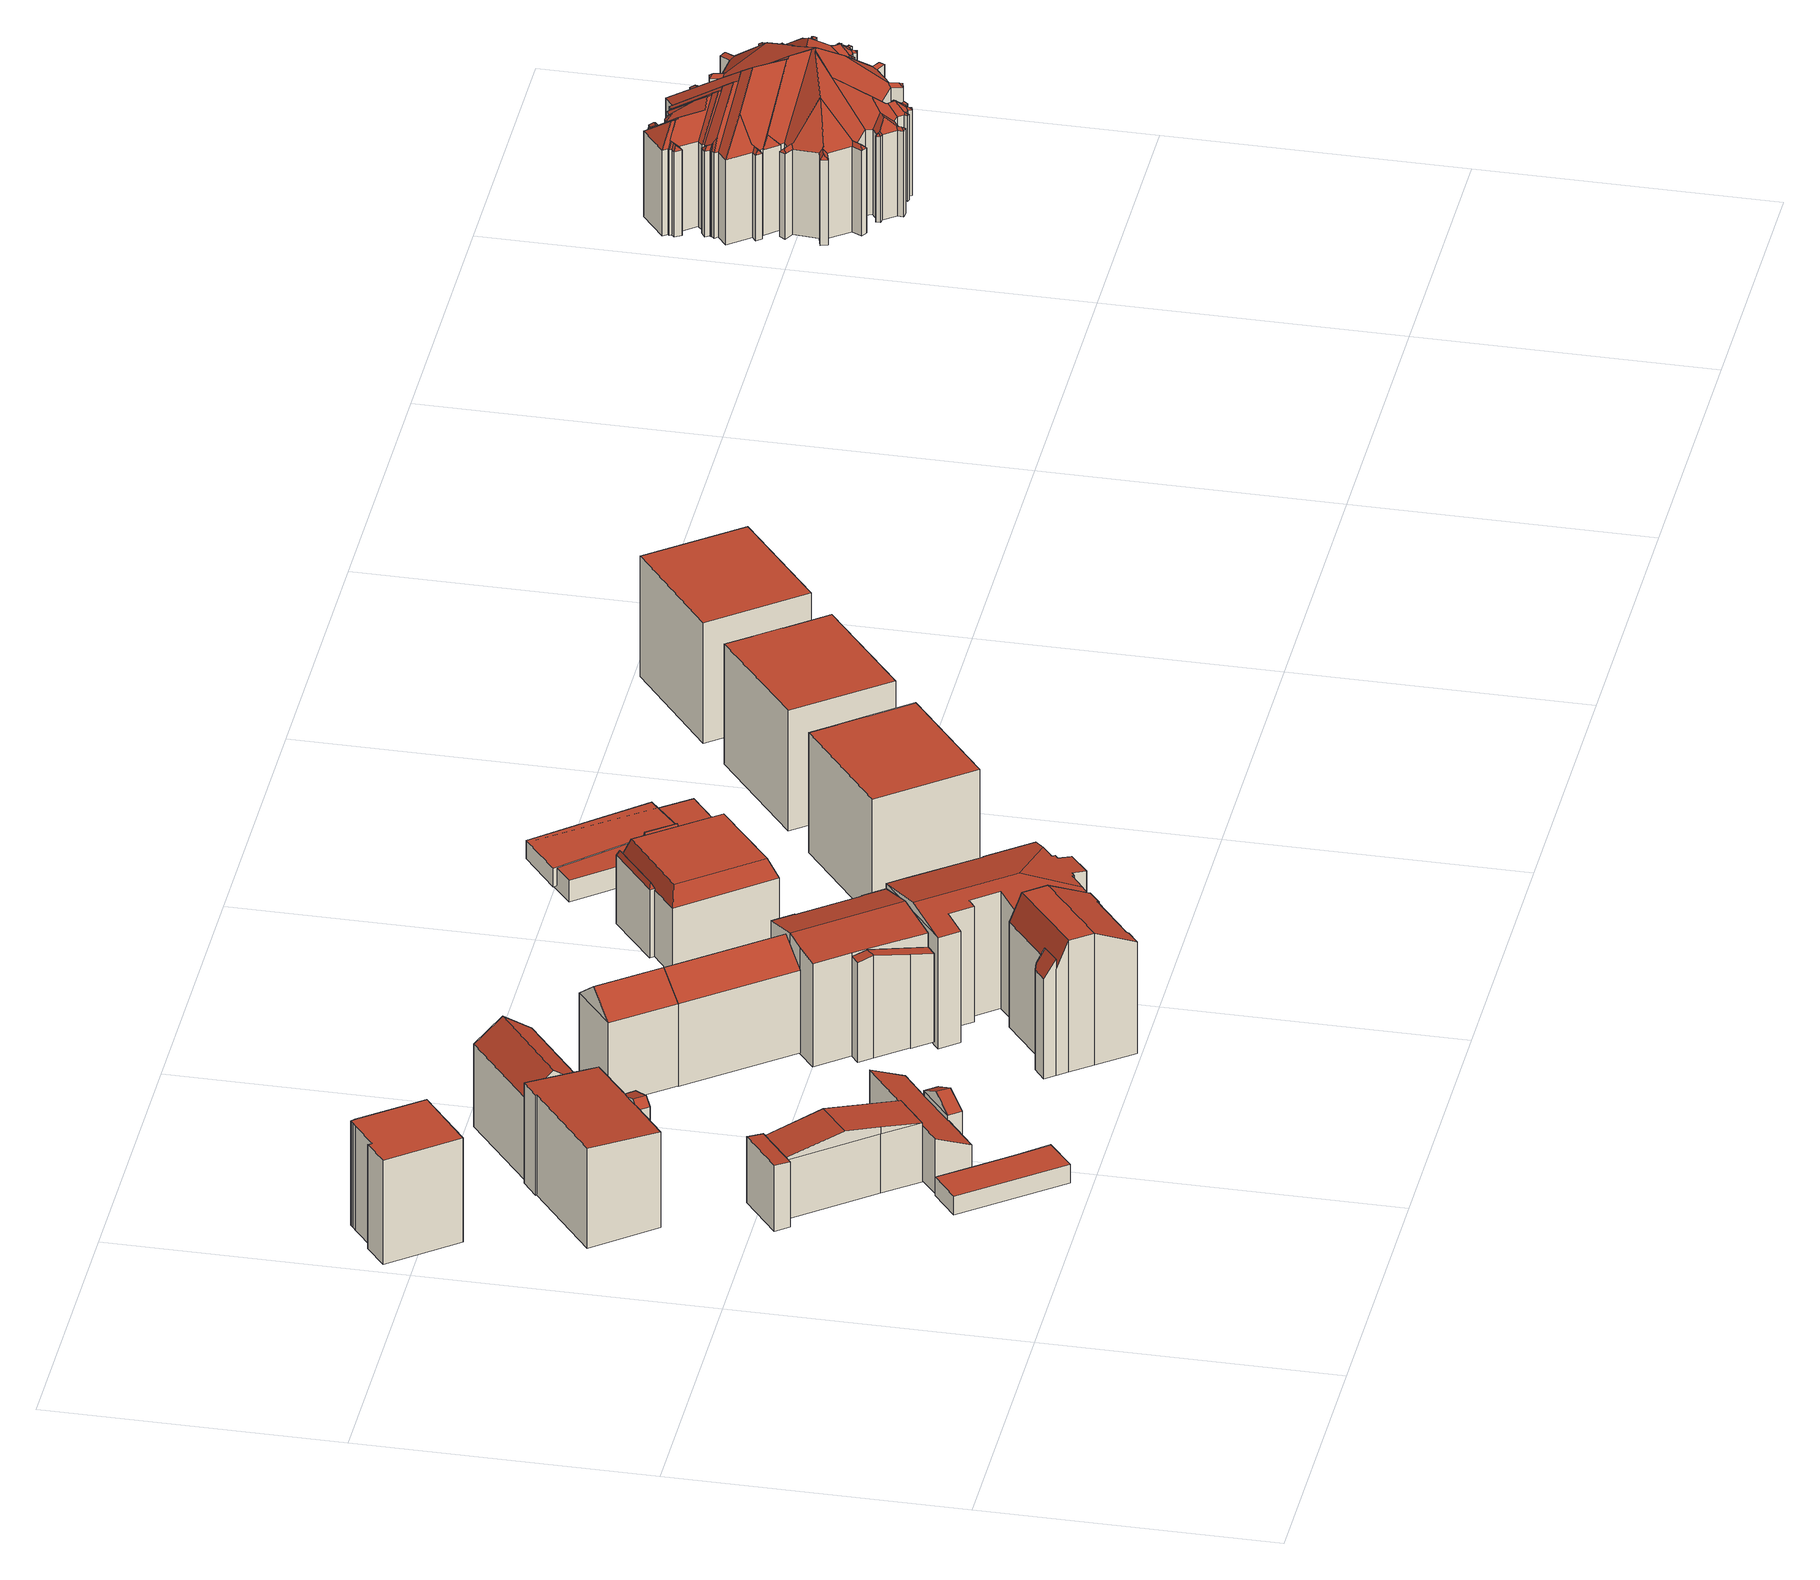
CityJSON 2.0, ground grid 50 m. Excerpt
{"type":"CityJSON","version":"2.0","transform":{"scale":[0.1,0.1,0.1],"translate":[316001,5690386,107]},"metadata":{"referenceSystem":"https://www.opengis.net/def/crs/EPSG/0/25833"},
"CityObjects":{
"building1":{"type":"Building","attributes":{"Dachtyp_tdc":"tdcPolyFlatRoof","Gemeindeschluessel":14713000,"Dachneigung":0,"QualitaetDacherkennung":49,"Geometrietyp2DReferenz":"3000","function":"31001_9998","roofType":"1000","measuredHeight":19.46},"geometry":[{"type":"MultiSurface","lod":"2","boundaries":[[[0,1,2,3]],[[1,4,5,2]],[[4,6,7,5]],[[6,8,9,7]],[[8,10,11,9]],[[10,12,13,11]],[[12,14,15,13]],[[14,16,17,15]],[[16,18,19,17]],[[18,0,3,19]],[[18,16,14,12,10,8,6,4,1,0]],[[3,2,5,7,9,11,13,15,17,19]]],"semantics":{"surfaces":[{"type":"WallSurface"},{"type":"RoofSurface"},{"type":"GroundSurface"}],"values":[0,0,0,0,0,0,0,0,0,0,1,2]}}]},
"building2":{"type":"Building","attributes":{"Dachtyp_tdc":"tdcPolyFlatRoof","Gemeindeschluessel":14713000,"Dachneigung":3.56,"QualitaetDacherkennung":40,"Geometrietyp2DReferenz":"3000","function":"31001_9998","roofType":"2100","measuredHeight":12.23},"geometry":[{"type":"MultiSurface","lod":"2","boundaries":[[[20,21,22,23]],[[21,24,25,22]],[[24,26,27,25]],[[26,28,29,27]],[[28,20,23,29]],[[28,26,24,21,20]],[[23,22,25,27,29]]],"semantics":{"surfaces":[{"type":"WallSurface"},{"type":"RoofSurface"},{"type":"GroundSurface"}],"values":[0,0,0,0,0,1,2]}}]},
"building3":{"type":"Building","attributes":{"Dachtyp_tdc":"tdcPolyFlatRoof","Gemeindeschluessel":14713000,"Dachneigung":0,"QualitaetDacherkennung":81,"Geometrietyp2DReferenz":"3000","function":"31001_9998","roofType":"1000","measuredHeight":3.5},"geometry":[{"type":"MultiSurface","lod":"2","boundaries":[[[30,31,32,33]],[[31,34,35,32]],[[34,36,37,35]],[[36,38,39,37]],[[38,40,41,39]],[[40,30,33,41]],[[40,38,36,34,31,30]],[[33,32,35,37,39,41]]],"semantics":{"surfaces":[{"type":"WallSurface"},{"type":"RoofSurface"},{"type":"GroundSurface"}],"values":[0,0,0,0,0,0,1,2]}}]},
"building4":{"type":"Building","attributes":{"Gemeindeschluessel":14713000,"Geometrietyp2DReferenz":"3000","function":"31001_9998","roofType":"9999"},"children":["building4-1","building4-2"]},
"building4-1":{"type":"BuildingPart","attributes":{"Dachtyp_tdc":"tdcGableRoof","Dachneigung":17.23,"QualitaetDacherkennung":32,"Geometrietyp2DReferenz":"3000","roofType":"3100","measuredHeight":18.51},"parents":["building4"],"geometry":[{"type":"MultiSurface","lod":"2","boundaries":[[[42,43,44,45]],[[43,46,47,44]],[[46,48,49,47]],[[46,43,50]],[[43,42,51,52,50]],[[48,46,50,52,53]],[[45,44,47,49]],[[45,49,48,42]],[[53,52,51]],[[48,53,51,42]]],"semantics":{"surfaces":[{"type":"WallSurface"},{"type":"RoofSurface"},{"type":"GroundSurface"},{"type":"ClosureSurface"}],"values":[0,0,0,0,1,1,2,3,0,3]}}]},
"building4-2":{"type":"BuildingPart","attributes":{"Dachtyp_tdc":"tdcPolyFlatRoof","Dachneigung":3.31,"QualitaetDacherkennung":68,"Geometrietyp2DReferenz":"3000","roofType":"2100","measuredHeight":18.61},"parents":["building4"],"geometry":[{"type":"MultiSurface","lod":"2","boundaries":[[[54,55,56,57]],[[55,58,59,56]],[[58,60,61,59]],[[60,62,45,61]],[[62,42,45]],[[63,49,48]],[[63,64,65,49]],[[64,66,67,65]],[[66,68,69,67]],[[68,70,71,69]],[[70,54,57,71]],[[70,68,66,64,63,53,51,62,60,58,55,54]],[[57,56,59,61,45,49,65,67,69,71]],[[48,53,63]],[[51,42,62]],[[48,49,45,42]],[[48,42,51,53]]],"semantics":{"surfaces":[{"type":"WallSurface"},{"type":"RoofSurface"},{"type":"GroundSurface"},{"type":"ClosureSurface"}],"values":[0,0,0,0,0,0,0,0,0,0,0,1,2,0,0,3,3]}}]},
"building5":{"type":"Building","attributes":{"Dachtyp_tdc":"tdcGableRoof","Gemeindeschluessel":14713000,"Dachneigung":10.09,"QualitaetDacherkennung":15,"Geometrietyp2DReferenz":"3000","function":"31001_9998","roofType":"3100","measuredHeight":13.46},"geometry":[{"type":"MultiSurface","lod":"2","boundaries":[[[72,73,74,75]],[[73,76,77,74]],[[76,78,79,77]],[[78,80,81,79]],[[80,72,75,81]],[[80,82,83,84,72]],[[85,83,82,86]],[[78,86,82,80]],[[76,85,86,78]],[[73,84,83,85,76]],[[72,84,73]],[[75,74,77,79,81]]],"semantics":{"surfaces":[{"type":"WallSurface"},{"type":"RoofSurface"},{"type":"GroundSurface"}],"values":[0,0,0,0,0,1,1,0,0,0,0,2]}}]},
"building6":{"type":"Building","attributes":{"Gemeindeschluessel":14713000,"Geometrietyp2DReferenz":"3000","function":"31001_9998","roofType":"9999"},"children":["building6-1","building6-2"]},
"building6-1":{"type":"BuildingPart","attributes":{"Dachtyp_tdc":"tdcPolyFlatRoof","Dachneigung":25.34,"QualitaetDacherkennung":58,"Geometrietyp2DReferenz":"3000","roofType":"2100","measuredHeight":10.26},"parents":["building6"],"geometry":[{"type":"MultiSurface","lod":"2","boundaries":[[[87,88,89,90]],[[88,91,92,89]],[[91,93,94,92]],[[93,95,96,94]],[[95,97,98,96]],[[97,99,100,98]],[[99,101,102,100]],[[101,103,104,102]],[[103,105,104]],[[105,103,101,99,97,95,93,91,88,87]],[[90,89,92,94,96,98,100,102,104]],[[87,90,104,105]]],"semantics":{"surfaces":[{"type":"WallSurface"},{"type":"RoofSurface"},{"type":"GroundSurface"},{"type":"ClosureSurface"}],"values":[0,0,0,0,0,0,0,0,0,1,2,3]}}]},
"building6-2":{"type":"BuildingPart","attributes":{"Dachtyp_tdc":"tdcGableRoof","Dachneigung":26.92,"QualitaetDacherkennung":72,"Geometrietyp2DReferenz":"3000","roofType":"3100","measuredHeight":10.31},"parents":["building6"],"geometry":[{"type":"MultiSurface","lod":"2","boundaries":[[[106,107,108,104,105]],[[107,109,110,108]],[[109,111,87,90,110]],[[109,107,112]],[[106,111,113]],[[107,106,113,112]],[[111,109,112,113]],[[104,108,110,90]],[[106,105,87,111]],[[105,104,90,87]]],"semantics":{"surfaces":[{"type":"WallSurface"},{"type":"RoofSurface"},{"type":"GroundSurface"},{"type":"ClosureSurface"}],"values":[0,0,0,0,0,1,1,2,0,3]}}]},
"building7":{"type":"Building","attributes":{"Dachtyp_tdc":"tdcGableRoof","Gemeindeschluessel":14713000,"Dachneigung":36.48,"QualitaetDacherkennung":68,"Geometrietyp2DReferenz":"3000","function":"31001_9998","roofType":"3100","measuredHeight":19.13},"geometry":[{"type":"MultiSurface","lod":"2","boundaries":[[[114,115,116,117]],[[115,118,119,116]],[[118,120,121,119]],[[120,114,117,121]],[[118,115,122]],[[114,120,123]],[[115,114,123,122]],[[120,118,122,123]],[[117,116,119,121]]],"semantics":{"surfaces":[{"type":"WallSurface"},{"type":"RoofSurface"},{"type":"GroundSurface"}],"values":[0,0,0,0,0,0,1,1,2]}}]},
"building8":{"type":"Building","attributes":{"Gemeindeschluessel":14713000,"Dachtyp_tdc":"tdcGableRoof","Dachneigung":38.7,"QualitaetDacherkennung":70,"Geometrietyp2DReferenz":"3000","function":"31001_9998","roofType":"3100","measuredHeight":19.34},"geometry":[{"type":"MultiSurface","lod":"2","boundaries":[[[124,125,126,127]],[[125,128,129,126]],[[128,130,131,129]],[[130,124,127,131]],[[128,125,132]],[[124,130,133]],[[125,124,133,132]],[[130,128,132,133]],[[127,126,129,131]]],"semantics":{"surfaces":[{"type":"WallSurface"},{"type":"RoofSurface"},{"type":"GroundSurface"}],"values":[0,0,0,0,0,0,1,1,2]}}]},
"building9":{"type":"Building","attributes":{"Gemeindeschluessel":14713000,"Geometrietyp2DReferenz":"3000","function":"31001_9998","roofType":"9999"},"children":["building9-1","building9-2"]},
"building9-1":{"type":"BuildingPart","attributes":{"Dachtyp_tdc":"tdcCutGableRoof","Dachneigung":26.11,"QualitaetDacherkennung":52,"Geometrietyp2DReferenz":"3000","roofType":"9999","measuredHeight":24.45},"parents":["building9"],"geometry":[{"type":"MultiSurface","lod":"2","boundaries":[[[134,135,136,137]],[[135,138,139,136]],[[138,140,141,139]],[[140,142,143,141]],[[142,144,145,143]],[[144,146,147,145]],[[146,148,149,147]],[[148,150,151,149]],[[150,152,153,151]],[[154,155,156,157]],[[155,158,159,156]],[[158,160,161,159]],[[160,162,163,161]],[[162,134,137,163]],[[148,146,144,142,140,138,135,134,162]],[[160,158,155,154,152,150]],[[162,160,150,148]],[[137,136,139,141,143,145,147,149,151,153,157,156,159,161,163]],[[157,153,152,154]]],"semantics":{"surfaces":[{"type":"WallSurface"},{"type":"RoofSurface"},{"type":"GroundSurface"},{"type":"ClosureSurface"}],"values":[0,0,0,0,0,0,0,0,0,0,0,0,0,0,1,1,1,2,3]}}]},
"building9-2":{"type":"BuildingPart","attributes":{"Dachtyp_tdc":"tdcPolyFlatRoof","Dachneigung":55.23,"QualitaetDacherkennung":35,"Geometrietyp2DReferenz":"3000","roofType":"2100","measuredHeight":21.56},"parents":["building9"],"geometry":[{"type":"MultiSurface","lod":"2","boundaries":[[[164,165,166,153,152]],[[165,167,168,166]],[[167,169,170,168]],[[169,171,154,157,170]],[[171,169,167,165,164]],[[153,166,168,170,157]],[[152,154,171,164]],[[152,153,157,154]]],"semantics":{"surfaces":[{"type":"WallSurface"},{"type":"RoofSurface"},{"type":"GroundSurface"},{"type":"ClosureSurface"}],"values":[0,0,0,0,1,2,0,3]}}]},
"building10":{"type":"Building","attributes":{"Dachtyp_tdc":"tdcGableRoof","Gemeindeschluessel":14713000,"Dachneigung":38.51,"QualitaetDacherkennung":79,"Geometrietyp2DReferenz":"3000","function":"31001_9998","roofType":"3100","measuredHeight":19.4},"geometry":[{"type":"MultiSurface","lod":"2","boundaries":[[[172,173,174,175]],[[173,176,177,174]],[[176,128,178,177]],[[128,172,175,178]],[[176,173,179]],[[172,128,132]],[[173,172,132,179]],[[128,176,179,132]],[[175,174,177,178]]],"semantics":{"surfaces":[{"type":"WallSurface"},{"type":"RoofSurface"},{"type":"GroundSurface"}],"values":[0,0,0,0,0,0,1,1,2]}}]},
"building11":{"type":"Building","attributes":{"Gemeindeschluessel":14713000,"Geometrietyp2DReferenz":"3000","function":"31001_9998","roofType":"9999"},"children":["building11-1","building11-2"]},
"building11-1":{"type":"BuildingPart","attributes":{"Dachtyp_tdc":"tdcGableRoof","Dachneigung":10.31,"QualitaetDacherkennung":47,"Geometrietyp2DReferenz":"3000","roofType":"3100","measuredHeight":20.56},"parents":["building11"],"geometry":[{"type":"MultiSurface","lod":"2","boundaries":[[[180,181,182,183]],[[181,184,185,182]],[[184,186,187,185]],[[186,188,189,187]],[[188,190,191,189]],[[190,192,193,191]],[[192,194,195,193]],[[194,196,197,195]],[[196,198,199,197]],[[198,200,201,199]],[[200,202,203,204,201]],[[205,180,183,206,207]],[[200,198,196,194,192,190,188,186,184]],[[184,181,180,205,202,200]],[[183,182,185,187,189,191,193,195,197,199,201,204,208,206]],[[207,209,203,202,205]],[[208,204,203,209]],[[207,206,208,209]]],"semantics":{"surfaces":[{"type":"WallSurface"},{"type":"RoofSurface"},{"type":"GroundSurface"},{"type":"ClosureSurface"}],"values":[0,0,0,0,0,0,0,0,0,0,0,0,1,1,2,0,3,3]}}]},
"building11-2":{"type":"BuildingPart","attributes":{"Dachtyp_tdc":"tdcGableRoof","Dachneigung":13.44,"QualitaetDacherkennung":19,"Geometrietyp2DReferenz":"3000","roofType":"3100","measuredHeight":19.07},"parents":["building11"],"geometry":[{"type":"MultiSurface","lod":"2","boundaries":[[[203,210,211,204]],[[210,212,213,211]],[[212,214,215,213]],[[214,216,217,215]],[[216,218,219,217]],[[218,207,206,219]],[[216,214,212,210,203,209]],[[209,207,218,216]],[[208,204,211,213,215,217,219,206]],[[203,204,208,209]],[[206,207,209,208]]],"semantics":{"surfaces":[{"type":"WallSurface"},{"type":"RoofSurface"},{"type":"GroundSurface"},{"type":"ClosureSurface"}],"values":[0,0,0,0,0,0,1,1,2,3,3]}}]},
"building12":{"type":"Building","attributes":{"Dachtyp_tdc":"tdcFreeFormRoof","Gemeindeschluessel":14713000,"Dachneigung":10.21,"QualitaetDacherkennung":37,"Geometrietyp2DReferenz":"3000","function":"31001_9998","roofType":"5000","measuredHeight":22.28},"geometry":[{"type":"MultiSurface","lod":"2","boundaries":[[[220,221,222,223]],[[221,224,225,222]],[[224,226,227,225]],[[226,228,229,227]],[[228,230,231,229]],[[230,232,233,231]],[[232,234,235,233]],[[234,236,237,235]],[[236,238,239,237]],[[238,240,241,239]],[[240,242,243,241]],[[242,244,245,243]],[[244,246,247,245]],[[246,248,249,247]],[[248,250,251,249]],[[250,252,253,251]],[[252,254,255,253]],[[254,256,257,255]],[[256,258,259,257]],[[258,260,261,259]],[[260,262,263,261]],[[262,220,223,263]],[[236,234,232,264,265,266,246,244,242,240,238]],[[264,230,228,226,224,221,220,267,265]],[[248,266,265,267,262,260,258,256,254,252,250]],[[232,230,264]],[[248,246,266]],[[220,262,267]],[[223,222,225,227,229,231,233,235,237,239,241,243,245,247,249,251,253,255,257,259,261,263]]],"semantics":{"surfaces":[{"type":"WallSurface"},{"type":"RoofSurface"},{"type":"GroundSurface"}],"values":[0,0,0,0,0,0,0,0,0,0,0,0,0,0,0,0,0,0,0,0,0,0,1,1,1,0,0,0,2]}}]},
"building13":{"type":"Building","attributes":{"Gemeindeschluessel":14713000,"Geometrietyp2DReferenz":"3000","function":"31001_9998","roofType":"9999"},"children":["building13-1","building13-2","building13-3","building13-4"]},
"building13-1":{"type":"BuildingPart","attributes":{"Dachtyp_tdc":"tdcCutTentRoof","Dachneigung":0.263,"QualitaetDacherkennung":61,"Geometrietyp2DReferenz":"3000","roofType":"9999","measuredHeight":16.01},"parents":["building13"],"geometry":[{"type":"MultiSurface","lod":"2","boundaries":[[[268,269,270,271,272]],[[271,273,274,272]],[[275,276,277,278,279,280,281]],[[282,283,279,278]],[[283,270,280,279]],[[282,284,268,272,274]],[[283,282,274,273]],[[270,283,273,271]],[[278,277,285,286,284,282]],[[276,275,268,284,286]],[[277,276,286,285]],[[269,281,280,270]],[[268,275,281,269]]],"semantics":{"surfaces":[{"type":"RoofSurface"},{"type":"GroundSurface"},{"type":"WallSurface"},{"type":"ClosureSurface"}],"values":[0,0,1,2,2,0,0,0,2,3,3,2,3]}}]},
"building13-2":{"type":"BuildingPart","attributes":{"Dachtyp_tdc":"tdcFreeFormRoof","Dachneigung":68.39,"QualitaetDacherkennung":16,"Geometrietyp2DReferenz":"3000","roofType":"5000","measuredHeight":13.71},"parents":["building13"],"geometry":[{"type":"MultiSurface","lod":"2","boundaries":[[[287,288,289,290]],[[288,291,275,289]],[[291,268,275]],[[287,292,293]],[[292,291,294,293]],[[291,288,294]],[[288,287,293,294]],[[281,290,289,275]],[[292,287,290,281,269]],[[269,268,291,292]],[[281,275,268,269]]],"semantics":{"surfaces":[{"type":"WallSurface"},{"type":"RoofSurface"},{"type":"GroundSurface"},{"type":"ClosureSurface"}],"values":[0,0,0,1,1,1,1,2,0,0,3]}}]},
"building13-3":{"type":"BuildingPart","attributes":{"Dachtyp_tdc":"tdcGableRoof","Dachneigung":64.31,"QualitaetDacherkennung":15,"Geometrietyp2DReferenz":"3000","roofType":"3100","measuredHeight":14.68},"parents":["building13"],"geometry":[{"type":"MultiSurface","lod":"2","boundaries":[[[295,296,297,275]],[[296,298,299,297]],[[298,300,301,299]],[[300,302,303,304,301]],[[295,275,268]],[[305,302,300,298]],[[298,296,295,306,305]],[[297,299,301,304,307,276,275]],[[308,303,302,305]],[[307,304,303,308]],[[306,284,286,308,305]],[[286,276,307,308]],[[268,284,306,295]],[[275,276,286,284,268]]],"semantics":{"surfaces":[{"type":"WallSurface"},{"type":"RoofSurface"},{"type":"GroundSurface"},{"type":"ClosureSurface"}],"values":[0,0,0,0,0,1,1,2,0,3,0,3,0,3]}}]},
"building13-4":{"type":"BuildingPart","attributes":{"Dachtyp_tdc":"tdcPolyFlatRoof","Dachneigung":4.22,"QualitaetDacherkennung":48,"Geometrietyp2DReferenz":"3000","roofType":"2100","measuredHeight":11.91},"parents":["building13"],"geometry":[{"type":"MultiSurface","lod":"2","boundaries":[[[309,285,277,310]],[[303,311,312,304]],[[311,309,310,312]],[[311,303,308,286,285,309]],[[310,277,276,307,304,312]],[[286,276,277,285]],[[303,304,307,308]],[[308,307,276,286]]],"semantics":{"surfaces":[{"type":"WallSurface"},{"type":"RoofSurface"},{"type":"GroundSurface"},{"type":"ClosureSurface"}],"values":[0,0,0,1,2,3,3,3]}}]},
"building14":{"type":"Building","attributes":{"Gemeindeschluessel":14713000,"Geometrietyp2DReferenz":"3000","function":"31001_9998","roofType":"9999"},"children":["building14-1","building14-2"]},
"building14-1":{"type":"BuildingPart","attributes":{"Dachtyp_tdc":"tdcPolyFlatRoof","Dachneigung":0,"QualitaetDacherkennung":57,"Geometrietyp2DReferenz":"3000","roofType":"1000","measuredHeight":22.37},"parents":["building14"],"geometry":[{"type":"MultiSurface","lod":"2","boundaries":[[[313,314,315]],[[313,316,317,314]],[[316,318,319,317]],[[318,320,321,319]],[[320,322,323,321]],[[322,324,325,326,323]],[[324,322,320,318,316,313]],[[314,317,319,321,323,326]],[[315,325,324,313]],[[315,314,326,325]]],"semantics":{"surfaces":[{"type":"WallSurface"},{"type":"RoofSurface"},{"type":"GroundSurface"},{"type":"ClosureSurface"}],"values":[0,0,0,0,0,0,1,2,0,3]}}]},
"building14-2":{"type":"BuildingPart","attributes":{"Dachtyp_tdc":"tdcPolyFlatRoof","Dachneigung":12.71,"QualitaetDacherkennung":26,"Geometrietyp2DReferenz":"3000","roofType":"2100","measuredHeight":18.91},"parents":["building14"],"geometry":[{"type":"MultiSurface","lod":"2","boundaries":[[[325,327,328,326]],[[327,329,330,328]],[[329,315,314,330]],[[315,329,327,325]],[[326,328,330,314]],[[326,314,315,325]]],"semantics":{"surfaces":[{"type":"WallSurface"},{"type":"RoofSurface"},{"type":"GroundSurface"},{"type":"ClosureSurface"}],"values":[0,0,0,1,2,3]}}]},
"building15":{"type":"Building","attributes":{"Gemeindeschluessel":14713000,"Dachneigung":90,"Dachorientierung":0,"MittlereTraufHoehe":112.34,"QualitaetDacherkennung":65,"ObjektHoehe":4.02,"BodenHoehe":108.32,"Geometrietyp2DReferenz":"3000","AbsoluteHoehe":112.34,"Dachflaeche":481.83,"function":"31001_9998","roofType":"1000","measuredHeight":4.02,"storeysAboveGround":1},"geometry":[{"type":"MultiSurface","lod":"2","boundaries":[[[331,332,333,334]],[[332,335,336,333]],[[335,337,338,336]],[[337,339,340,338]],[[339,341,342,340]],[[341,343,344,342]],[[343,345,346,344]],[[345,347,348,346]],[[347,349,350,348]],[[349,351,352,350]],[[351,353,354,352]],[[353,355,356,354]],[[355,357,358,356]],[[357,359,360,358]],[[359,331,334,360]],[[359,357,355,353,351,349,347,345,343,341,339,337,335,332,331]],[[334,333,336,338,340,342,344,346,348,350,352,354,356,358,360]]],"semantics":{"surfaces":[{"type":"WallSurface"},{"type":"RoofSurface"},{"type":"GroundSurface"}],"values":[0,0,0,0,0,0,0,0,0,0,0,0,0,0,0,1,2]}}]},
"building16":{"type":"Building","attributes":{"Dachtyp_tdc":"tdcPolyFlatRoof","Gemeindeschluessel":14713000,"Dachneigung":0,"QualitaetDacherkennung":81,"Geometrietyp2DReferenz":"3000","function":"31001_9998","roofType":"1000","measuredHeight":3.44},"geometry":[{"type":"MultiSurface","lod":"2","boundaries":[[[361,362,363,364]],[[362,365,366,363]],[[365,367,368,366]],[[367,361,364,368]],[[367,365,362,361]],[[364,363,366,368]]],"semantics":{"surfaces":[{"type":"WallSurface"},{"type":"RoofSurface"},{"type":"GroundSurface"}],"values":[0,0,0,0,1,2]}}]},
"building17":{"type":"Building","attributes":{"Gemeindeschluessel":14713000,"Geometrietyp2DReferenz":"3000","function":"31001_9998","roofType":"9999"},"children":["building17-1","building17-2"]},
"building17-1":{"type":"BuildingPart","attributes":{"Dachtyp_tdc":"tdcPolyFlatRoof","Dachneigung":0,"QualitaetDacherkennung":59,"Geometrietyp2DReferenz":"3000","roofType":"1000","measuredHeight":22.39},"parents":["building17"],"geometry":[{"type":"MultiSurface","lod":"2","boundaries":[[[369,370,371,372,373]],[[370,374,375,371]],[[374,376,377,375]],[[376,378,379,377]],[[378,380,381,379]],[[380,382,383,384,381]],[[380,378,376,374,370,369,382]],[[384,372,371,375,377,379,381]],[[382,369,373,383]],[[373,372,384,383]]],"semantics":{"surfaces":[{"type":"WallSurface"},{"type":"RoofSurface"},{"type":"GroundSurface"},{"type":"ClosureSurface"}],"values":[0,0,0,0,0,0,1,2,0,3]}}]},
"building17-2":{"type":"BuildingPart","attributes":{"Dachtyp_tdc":"tdcPolyFlatRoof","Dachneigung":13.46,"QualitaetDacherkennung":26,"Geometrietyp2DReferenz":"3000","roofType":"2100","measuredHeight":18.9},"parents":["building17"],"geometry":[{"type":"MultiSurface","lod":"2","boundaries":[[[383,385,386,384]],[[385,387,388,386]],[[387,373,372,388]],[[373,387,385,383]],[[384,386,388,372]],[[384,372,373,383]]],"semantics":{"surfaces":[{"type":"WallSurface"},{"type":"RoofSurface"},{"type":"GroundSurface"},{"type":"ClosureSurface"}],"values":[0,0,0,1,2,3]}}]},
"building18":{"type":"Building","attributes":{"Dachtyp_tdc":"tdcPolyFlatRoof","Gemeindeschluessel":14713000,"Dachneigung":0,"QualitaetDacherkennung":62,"Geometrietyp2DReferenz":"3000","function":"31001_9998","roofType":"1000","measuredHeight":22.49},"geometry":[{"type":"MultiSurface","lod":"2","boundaries":[[[389,390,391,392]],[[390,393,394,391]],[[393,395,396,394]],[[395,389,392,396]],[[395,393,390,389]],[[392,391,394,396]]],"semantics":{"surfaces":[{"type":"WallSurface"},{"type":"RoofSurface"},{"type":"GroundSurface"}],"values":[0,0,0,0,1,2]}}]},
"building19":{"type":"Building","attributes":{"name":"Lutherkirche","Dachtyp_tdc":"tdcFreeFormRoof","Gemeindeschluessel":14713000,"Dachneigung":40.55,"QualitaetDacherkennung":12,"Geometrietyp2DReferenz":"3000","function":"31001_3041","roofType":"5000","measuredHeight":24.98},"geometry":[{"type":"MultiSurface","lod":"2","boundaries":[[[397,398,399,400]],[[398,401,402,399]],[[401,403,404,402]],[[403,405,406,404]],[[405,407,408,406]],[[407,409,410,408]],[[409,411,412,410]],[[411,413,414,412]],[[413,415,416,414]],[[415,417,418,416]],[[417,419,420,418]],[[419,421,422,420]],[[421,423,424,422]],[[423,425,426,424]],[[425,427,428,426]],[[427,429,430,428]],[[429,431,432,430]],[[431,433,434,432]],[[433,435,436,434]],[[435,437,438,436]],[[437,439,440,438]],[[439,441,442,440]],[[441,443,444,442]],[[443,445,446,444]],[[445,447,448,446]],[[447,449,450,448]],[[449,451,452,450]],[[451,453,454,452]],[[453,455,456,454]],[[455,457,458,456]],[[457,459,460,458]],[[459,461,462,460]],[[461,463,464,462]],[[463,465,466,464]],[[465,467,468,466]],[[467,469,470,468]],[[469,471,472,470]],[[471,473,474,472]],[[473,475,476,474]],[[475,477,478,476]],[[477,479,480,478]],[[479,481,482,480]],[[481,483,484,482]],[[485,486,481,479]],[[485,479,477]],[[487,486,485,477,475]],[[488,489,490,491,487,475,473]],[[492,488,473,471]],[[492,471,469]],[[489,488,492,469,467]],[[493,490,489,467,465]],[[494,495,493,465,463]],[[494,463,461]],[[495,494,461,459]],[[496,490,493,495,459,457]],[[497,498,499,496,457,455]],[[500,501,497,455,453]],[[502,500,453,451]],[[502,451,449]],[[500,502,449,447]],[[501,500,447,445]],[[503,501,445,443]],[[504,505,503,443,441]],[[504,441,439]],[[505,504,439,437]],[[506,498,497,501,503,505,437,435]],[[507,508,509,510,506,435,433]],[[511,512,507,433,431]],[[511,431,429]],[[512,511,429,427]],[[513,514,508,507,512,427,425]],[[515,513,425,423]],[[515,423,421]],[[514,513,515,421,419]],[[516,509,508,514,419,417]],[[517,518,516,417,415]],[[517,415,413]],[[518,517,413,411]],[[519,520,521,510,509,516,518,411,409]],[[522,523,524,519,409,407]],[[525,522,407,405]],[[525,405,403]],[[526,523,522,525,403,401]],[[527,528,529,530,531,532,533,534,526,401,398]],[[535,536,537,538,519,524,539,540]],[[541,542,535,540,543]],[[541,543,544]],[[542,541,544,545]],[[546,547,536,535,542,545,548]],[[549,550,546,548,551]],[[549,551,552]],[[550,549,552,553]],[[554,555,556,557]],[[554,557,558]],[[555,554,558,559]],[[560,561,555,559,562]],[[563,564,565,566,560,562,567]],[[568,569,570,563,567,571]],[[572,568,571,573]],[[572,573,574]],[[569,568,572,574,575]],[[576,577,578,570,569,575,579]],[[580,576,579,581]],[[580,581,582]],[[576,580,582,583]],[[584,585,577,576,583,586]],[[587,584,586,588]],[[587,588,589]],[[585,584,587,589,590]],[[591,578,577,585,590,592]],[[593,594,591,592,595]],[[593,595,596]],[[594,593,596,597]],[[564,563,570,578,591,594,597,598]],[[599,565,564,598,600]],[[601,602,520,519,538,599,600,603]],[[604,601,603,605]],[[604,605,606]],[[601,604,606,607]],[[608,602,601,607,609]],[[610,611,608,609,612]],[[610,612,613]],[[611,610,613,614]],[[521,520,602,608,611,614,615]],[[499,498,506,510,521,615,616]],[[617,618,491,490,496,499,616,619]],[[620,617,619,621]],[[620,621,622]],[[618,617,620,622,483]],[[486,487,491,618,483,481]],[[484,623,624,625,626,627,628,629,630,631,632,633,634,635,636,637,638,639,640,641,642,643,644,645,646,647,648,649,650,651,652,653,654,655,656,657,658,659,660,661,662,663,664,665,666,667,668,669,670,671,672,673,674,675,676,677,678,679,680,681,682,683,684,685,686,687,688,689,690,691,692,693,694,695,696,697,698,699,700,701,702,703,704,705,706,707,708,709,710,711,712,713,714,715,716,717,718,719,720,721,722,723,724,725,726,400,399,402,404,406,408,410,412,414,416,418,420,422,424,426,428,430,432,434,436,438,440,442,444,446,448,450,452,454,456,458,460,462,464,466,468,470,472,474,476,478,480,482]],[[727,527,398,397]],[[727,397,728]],[[528,527,727,728,729]],[[529,528,729,730]],[[731,530,529,730,732]],[[733,734,735,731,732,736]],[[737,733,736,738]],[[739,740,741,737,738,742]],[[743,739,742,744]],[[745,746,747,743,744,748]],[[745,748,749]],[[750,746,745,749,751]],[[752,750,751,753]],[[752,753,754]],[[755,747,746,750,752,754,756]],[[757,758,755,756,759]],[[760,761,762,757,759,763]],[[760,763,764]],[[761,760,764,765]],[[762,761,765,766]],[[767,758,757,762,766,768]],[[769,770,771,767,768,772]],[[769,772,773]],[[770,769,773,774]],[[775,776,771,770,774,777]],[[778,775,777,779]],[[780,778,779,781]],[[780,781,782]],[[776,775,778,780,782,783]],[[740,739,743,747,755,758,767,771,776,783,784]],[[741,740,784,785]],[[734,733,737,741,785,786]],[[787,788,789,735,734,786,790]],[[791,792,793,787,790,794]],[[791,794,795]],[[792,791,795,796]],[[793,792,796,797]],[[788,787,793,797,798]],[[789,788,798,799]],[[531,530,731,735,789,799,800]],[[801,532,531,800,802]],[[803,804,801,802,805]],[[806,803,805,807]],[[806,807,808]],[[804,803,806,808,809]],[[533,532,801,804,809,810]],[[811,812,534,533,810,813]],[[811,813,814]],[[812,811,814,815]],[[524,523,526,534,812,815,539]],[[483,622,623,484]],[[622,621,624,623]],[[621,619,625,624]],[[619,616,626,625]],[[616,615,627,626]],[[615,614,628,627]],[[614,613,629,628]],[[613,612,630,629]],[[612,609,631,630]],[[609,607,632,631]],[[607,606,633,632]],[[606,605,634,633]],[[605,603,635,634]],[[603,600,636,635]],[[600,598,637,636]],[[598,597,638,637]],[[597,596,639,638]],[[596,595,640,639]],[[595,592,641,640]],[[592,590,642,641]],[[590,589,643,642]],[[589,588,644,643]],[[588,586,645,644]],[[586,583,646,645]],[[583,582,647,646]],[[582,581,648,647]],[[581,579,649,648]],[[579,575,650,649]],[[575,574,651,650]],[[574,573,652,651]],[[573,571,653,652]],[[571,567,654,653]],[[567,562,655,654]],[[562,559,656,655]],[[559,558,657,656]],[[558,557,658,657]],[[557,556,659,658]],[[556,816,660,659]],[[816,817,661,660]],[[817,818,662,661]],[[818,819,663,662]],[[819,820,664,663]],[[820,821,665,664]],[[821,822,666,665]],[[822,823,667,666]],[[823,824,668,667]],[[824,825,669,668]],[[825,553,670,669]],[[553,552,671,670]],[[552,551,672,671]],[[551,548,673,672]],[[548,545,674,673]],[[545,544,675,674]],[[544,543,676,675]],[[543,540,677,676]],[[540,539,678,677]],[[539,815,679,678]],[[815,814,680,679]],[[814,813,681,680]],[[813,810,682,681]],[[810,809,683,682]],[[809,808,684,683]],[[808,807,685,684]],[[807,805,686,685]],[[805,802,687,686]],[[802,800,688,687]],[[800,799,689,688]],[[799,798,690,689]],[[798,797,691,690]],[[797,796,692,691]],[[796,795,693,692]],[[795,794,694,693]],[[794,790,695,694]],[[790,786,696,695]],[[786,785,697,696]],[[785,784,698,697]],[[784,783,699,698]],[[783,782,700,699]],[[782,781,701,700]],[[781,779,702,701]],[[779,777,703,702]],[[777,774,704,703]],[[774,773,705,704]],[[773,772,706,705]],[[772,768,707,706]],[[768,766,708,707]],[[766,765,709,708]],[[765,764,710,709]],[[764,763,711,710]],[[763,759,712,711]],[[759,756,713,712]],[[756,754,714,713]],[[754,753,715,714]],[[753,751,716,715]],[[751,749,717,716]],[[749,748,718,717]],[[748,744,719,718]],[[744,742,720,719]],[[742,738,721,720]],[[738,736,722,721]],[[736,732,723,722]],[[732,730,724,723]],[[730,729,725,724]],[[729,728,726,725]],[[728,397,400,726]],[[826,547,546,550,553,825]],[[827,826,825,824]],[[827,824,823]],[[826,827,823,822]],[[537,536,547,826,822,821]],[[566,565,599,538,537,821,820]],[[828,561,560,566,820,819]],[[829,828,819,818]],[[829,818,817]],[[828,829,817,816]],[[555,561,828,816,556]]],"semantics":{"surfaces":[{"type":"WallSurface"},{"type":"RoofSurface"},{"type":"GroundSurface"}],"values":[0,0,0,0,0,0,0,0,0,0,0,0,0,0,0,0,0,0,0,0,0,0,0,0,0,0,0,0,0,0,0,0,0,0,0,0,0,0,0,0,0,0,0,1,1,1,1,1,1,1,1,1,1,1,1,1,1,1,1,1,1,1,1,1,1,1,1,1,1,1,1,1,1,1,1,1,1,1,1,1,1,1,1,1,1,1,1,1,1,1,1,1,1,1,1,1,1,1,1,1,1,1,1,1,1,1,1,1,1,1,1,1,1,1,1,1,1,1,1,1,1,1,1,1,1,1,1,1,1,1,2,1,1,1,1,1,1,1,1,1,1,1,1,1,1,1,1,1,1,1,1,1,1,1,1,1,1,1,1,1,1,1,1,1,1,1,1,1,1,1,1,1,1,1,1,1,1,1,1,1,1,0,0,0,0,0,0,0,0,0,0,0,0,0,0,0,0,0,0,0,0,0,0,0,0,0,0,0,0,0,0,0,0,0,0,0,0,0,0,0,0,0,0,0,0,0,0,0,0,0,0,0,0,0,0,0,0,0,0,0,0,0,0,0,0,0,0,0,0,0,0,0,0,0,0,0,0,0,0,0,0,0,0,0,0,0,0,0,0,0,0,0,0,0,0,0,0,0,0,0,0,0,0,0,0,0,1,1,1,1,1,1,1,1,1,1,1]}}]}
},
"vertices":[
[5,1045,212],[46,1078,212],[46,1078,18],[5,1045,18],[51,1072,212],[51,1072,18],[94,1107,212],[94,1107,18],[102,1113,212],[102,1113,18],[106,1116,212],[106,1116,18],[109,1118,212],[109,1118,18],[115,1112,212],[115,1112,18],[194,1013,212],[194,1013,18],[94,935,212],[94,935,18],
[242,440,137],[224,462,139],[224,462,16],[242,440,16],[298,521,139],[298,521,16],[315,498,137],[315,498,16],[258,453,137],[258,453,16],
[326,195,51],[376,235,51],[376,235,16],[326,195,16],[416,184,51],[416,184,16],[466,121,51],[466,121,16],[504,75,51],[504,75,16],[454,34,51],[454,34,16],
[307,722,187],[322,704,187],[322,704,14],[307,722,14],[282,673,185],[282,673,14],[268,691,185],[268,691,14],[292,681,199],[294,712,192],[278,699,199],[273,695,192],
[289,876,200],[291,875,200],[291,875,14],[289,876,14],[354,794,194],[354,794,14],[371,773,192],[371,773,14],[307,722,192],[268,691,192],[203,640,192],[203,640,14],[121,741,200],[121,741,14],[259,850,200],[259,850,14],[257,851,200],[257,851,14],
[410,262,127],[365,320,127],[365,320,17],[410,262,17],[258,453,127],[258,453,17],[315,498,127],[315,498,17],[468,308,127],[468,308,17],[382,415,152],[325,369,152],[365,320,140],[258,453,132],[315,498,132],
[478,235,92],[479,234,92],[479,234,20],[478,235,20],[416,184,92],[416,184,20],[376,235,122],[376,235,20],[410,262,122],[410,262,20],[468,308,122],[468,308,20],[554,375,122],[554,375,20],[593,326,93],[593,326,20],[542,286,93],[542,286,20],[542,286,92],
[542,286,102],[558,266,102],[558,266,20],[494,215,102],[494,215,20],[478,235,102],[525,240,123],[510,260,123],
[291,875,170],[431,985,171],[431,985,17],[291,875,17],[494,905,171],[494,905,17],[354,794,170],[354,794,17],[462,945,208],[322,835,208],
[609,852,171],[686,755,171],[686,755,18],[609,852,18],[608,693,171],[608,693,18],[532,790,171],[532,790,18],[647,724,211],[571,821,211],
[975,108,222],[976,106,221],[976,106,13],[975,108,13],[953,87,221],[953,87,13],[951,90,223],[951,90,13],[873,28,223],[873,28,13],[873,24,221],[873,24,13],[851,6,221],[851,6,13],[805,65,258],[805,65,13],[776,101,258],[776,101,13],[763,118,209],[763,118,13],[792,142,209],[887,218,209],[887,218,13],[792,142,13],[896,206,243],[896,206,13],[900,201,258],[900,201,13],[929,165,258],[929,165,13],
[763,118,229],[749,135,198],[749,135,13],[774,154,198],[774,154,13],[782,154,206],[782,154,13],[792,142,229],
[686,755,172],[820,586,172],[820,586,17],[686,755,17],[742,524,171],[742,524,17],[608,693,17],[781,555,211],
[709,498,207],[742,524,214],[742,524,15],[709,498,15],[770,546,221],[770,546,15],[820,586,207],[820,586,15],[822,587,206],[822,587,15],[848,554,206],[848,554,15],[847,553,206],[847,553,15],[921,461,206],[921,461,15],[922,462,206],[922,462,15],[949,428,206],[949,428,15],[897,387,221],[897,387,15],[835,338,206],[835,338,180],[835,338,15],[752,444,207],[752,444,15],[752,444,201],[769,422,15],[769,422,206],
[818,325,180],[818,325,15],[792,357,190],[792,357,15],[793,358,190],[793,358,15],[753,409,206],[753,409,15],[735,431,201],[735,431,15],
[949,428,216],[975,396,216],[975,396,10],[949,428,10],[974,396,216],[974,396,10],[1055,293,216],[1055,293,10],[1056,294,216],[1056,294,10],[1114,221,216],[1114,221,10],[1071,187,221],[1071,187,10],[1075,182,220],[1075,182,10],[1068,177,220],[1068,177,10],[1083,157,216],[1083,157,10],[1045,126,217],[1045,126,10],[1029,146,221],[1029,146,10],[1022,141,221],[1022,141,10],[1020,144,221],[1020,144,10],[975,108,217],[975,108,10],[896,206,217],[896,206,10],[942,243,228],[942,243,10],[907,286,228],[907,286,10],[896,276,225],[896,276,10],[867,312,225],[867,312,10],[833,285,217],[833,285,10],[807,316,217],[807,316,10],[1093,205,221],[993,223,233],[992,122,221],[876,370,233],
[1067,876,136],[978,805,138],[929,766,139],[947,768,173],[1062,859,174],[1050,639,173],[1163,731,174],[1067,876,14],[1132,794,14],[1183,729,14],[1183,728,14],[1047,619,14],[929,766,14],[978,805,14],[1183,728,138],[1047,619,141],[1132,794,138],[1183,729,133],[1132,794,133],
[973,812,141],[1062,883,141],[1062,883,14],[973,812,14],[1067,876,141],[978,805,141],[979,811,151],[1061,877,151],
[1067,876,144],[1097,839,145],[1097,839,14],[1106,846,161],[1106,846,14],[1114,852,140],[1114,852,14],[1150,808,139],[1150,808,131],[1150,808,14],[1141,801,161],[1132,794,144],[1141,801,14],[1141,801,132],
[1211,752,130],[1211,752,14],[1160,816,130],[1160,816,14],
[1384,545,241],[1384,545,18],[1384,545,204],[1438,478,241],[1438,478,18],[1266,341,241],[1266,341,18],[1147,490,241],[1147,490,18],[1319,626,241],[1319,626,18],[1351,586,241],[1351,586,204],[1351,586,18],
[1362,595,207],[1362,595,18],[1395,554,207],[1395,554,18],
[1110,968,53],[1210,1050,53],[1210,1050,13],[1110,968,13],[1384,823,53],[1384,823,13],[1163,648,53],[1163,648,13],[1137,690,53],[1137,690,13],[1154,704,53],[1154,704,13],[1184,728,53],[1184,728,13],[1183,729,53],[1183,729,13],[1209,749,53],[1209,749,13],[1211,751,53],[1211,751,13],[1205,759,53],[1205,759,13],[1189,779,53],[1189,779,13],[1180,791,53],[1180,791,13],[1160,816,53],[1160,816,13],[1205,853,53],[1205,853,13],
[1359,886,54],[1298,832,54],[1298,832,20],[1359,886,20],[1138,999,54],[1138,999,20],[1211,1057,54],[1211,1057,20],
[1610,726,242],[1610,725,242],[1610,725,18],[1610,726,18],[1610,726,204],[1664,658,242],[1664,658,18],[1492,521,242],[1492,521,18],[1374,670,242],[1374,670,18],[1546,807,242],[1546,807,18],[1578,766,242],[1578,766,204],[1578,766,18],
[1589,775,207],[1589,775,18],[1621,734,207],[1621,734,18],
[1890,838,242],[1719,702,242],[1719,702,17],[1890,838,17],[1600,851,242],[1600,851,17],[1772,987,242],[1772,987,17],
[3258,1193,165],[3249,1186,165],[3249,1186,6],[3258,1193,6],[3253,1181,165],[3253,1181,6],[3254,1182,165],[3254,1182,6],[3273,1158,165],[3273,1158,6],[3272,1156,165],[3272,1156,6],[3276,1151,165],[3276,1151,6],[3284,1158,165],[3284,1158,6],[3280,1177,165],[3280,1177,6],[3292,1180,165],[3292,1180,6],[3297,1161,165],[3297,1161,6],[3340,1157,165],[3340,1157,6],[3350,1174,165],[3350,1174,6],[3361,1169,165],[3361,1169,6],[3351,1152,165],[3351,1152,6],[3379,1117,165],[3379,1117,6],[3396,1122,165],[3396,1122,6],[3400,1111,165],[3400,1111,6],[3381,1105,165],[3381,1105,6],[3379,1087,165],[3379,1087,6],[3394,1086,165],[3394,1086,6],[3398,1091,165],[3398,1091,6],[3405,1086,165],[3405,1086,6],[3401,1080,165],[3401,1080,6],[3406,1068,165],[3406,1068,6],[3425,1045,165],[3425,1045,6],[3433,1044,165],[3433,1044,6],[3432,1036,165],[3432,1036,6],[3424,1036,165],[3424,1036,6],[3409,1025,165],[3409,1025,6],[3408,1007,165],[3408,1007,6],[3414,999,165],[3414,999,6],[3420,1001,165],[3420,1001,6],[3422,994,165],[3422,994,6],[3415,992,165],[3415,992,6],[3414,985,165],[3414,985,6],[3420,982,165],[3420,982,6],[3417,976,165],[3417,976,6],[3412,979,165],[3412,979,6],[3405,974,165],[3405,974,6],[3407,966,165],[3407,966,6],[3400,965,165],[3400,965,6],[3398,971,165],[3398,971,6],[3389,972,165],[3389,972,6],[3402,969,168],[3401,975,169],[3398,977,171],[3412,982,168],[3409,982,169],[3395,991,182],[3395,990,182],[3415,980,168],[3410,996,169],[3418,997,168],[3412,995,168],[3388,1000,182],[3370,1046,201],[3353,1033,214],[3386,1005,183],[3422,1041,169],[3371,1046,201],[3428,1040,169],[3395,1081,169],[3399,1085,169],[3396,1081,169],[3307,1029,221],[3374,1111,172],[3313,1093,222],[3311,1091,224],[3287,1046,240],[3392,1115,171],[3377,1110,171],[3344,1151,171],[3344,1149,172],[3352,1166,171],[3291,1154,172],[3288,1173,171],[3292,1156,171],[3263,1004,255],[3264,1004,255],[3285,1046,240],[3249,1157,180],[3237,1041,252],[3263,1010,252],[3251,1159,179],[3233,1042,249],[3240,1187,171],[3237,1161,186],[3199,1133,227],[3196,1111,240],[3197,1110,240],[3194,1091,251],[3232,1044,249],[3231,1043,249],[3112,1010,172],[3170,978,224],[3256,1003,252],[3258,1003,254],[3119,1025,165],[3111,1019,165],[3096,1020,170],[3111,1012,170],[3094,1028,165],[3088,1018,165],[3104,1009,165],[3109,960,173],[3170,978,223],[3101,966,165],[3089,956,171],[3105,961,171],[3081,960,165],[3085,948,165],[3103,953,165],[3194,853,170],[3195,860,170],[3190,858,165],[3189,848,165],[3199,847,165],[3200,857,165],[3209,889,182],[3197,881,183],[3215,868,165],[3239,884,182],[3236,886,183],[3226,907,200],[3211,890,183],[3229,866,165],[3241,857,168],[3241,858,168],[3249,874,182],[3237,857,165],[3239,853,168],[3235,851,165],[3240,849,165],[3243,854,165],[3254,858,169],[3250,873,181],[3249,873,182],[3251,854,165],[3255,852,168],[3253,847,165],[3260,849,165],[3258,856,165],[3264,865,169],[3263,865,169],[3265,860,165],[3269,863,169],[3270,858,165],[3274,864,165],[3268,868,165],[3265,879,169],[3269,875,165],[3270,880,169],[3266,879,169],[3275,877,165],[3273,884,165],[3267,883,165],[3262,889,165],[3232,971,224],[3267,898,165],[3315,899,171],[3296,965,225],[3310,893,165],[3320,881,170],[3316,874,165],[3327,877,165],[3322,896,165],[3356,933,172],[3357,924,165],[3372,923,170],[3357,931,171],[3375,916,165],[3380,926,165],[3363,935,165],[3367,977,165],[3378,981,165],[3387,975,168],[3387,976,169],[3383,975,165],[3385,971,168],[3380,969,165],[3387,966,165],[3387,966,6],[3380,969,6],[3383,975,6],[3378,981,6],[3367,977,6],[3363,935,6],[3380,926,6],[3375,916,6],[3357,924,6],[3322,896,6],[3327,877,6],[3316,874,6],[3310,893,6],[3267,898,6],[3262,889,6],[3267,883,6],[3273,884,6],[3275,877,6],[3269,875,6],[3268,868,6],[3274,864,6],[3270,858,6],[3265,860,6],[3258,856,6],[3260,849,6],[3253,847,6],[3251,854,6],[3243,854,6],[3240,849,6],[3235,851,6],[3237,857,6],[3229,866,6],[3215,868,6],[3200,857,6],[3199,847,6],[3189,848,6],[3190,858,6],[3173,879,6],[3166,880,6],[3166,888,6],[3174,888,6],[3186,897,6],[3182,908,6],[3141,913,6],[3131,896,6],[3121,902,6],[3130,919,6],[3103,953,6],[3085,948,6],[3081,960,6],[3101,966,6],[3104,1009,6],[3088,1018,6],[3094,1028,6],[3111,1019,6],[3119,1025,6],[3114,1031,6],[3113,1030,6],[3093,1054,6],[3095,1055,6],[3091,1059,6],[3082,1053,6],[3075,1062,6],[3083,1069,6],[3053,1106,6],[3074,1122,6],[3069,1128,6],[3074,1133,6],[3073,1134,6],[3075,1136,6],[3070,1143,6],[3080,1150,6],[3086,1143,6],[3091,1148,6],[3089,1151,6],[3098,1159,6],[3077,1186,6],[3068,1179,6],[3060,1190,6],[3066,1195,6],[3064,1199,6],[3066,1201,6],[3060,1209,6],[3110,1249,6],[3116,1241,6],[3120,1244,6],[3123,1240,6],[3130,1245,6],[3138,1236,6],[3130,1229,6],[3141,1215,6],[3145,1220,6],[3150,1223,6],[3159,1223,6],[3166,1219,6],[3173,1225,6],[3178,1219,6],[3180,1221,6],[3181,1219,6],[3188,1224,6],[3193,1219,6],[3212,1234,6],[3241,1196,6],[3250,1203,6],[3249,1194,171],[3250,1203,165],[3241,1196,165],[3212,1234,165],[3182,1112,231],[3193,1219,165],[3178,1137,220],[3179,1136,220],[3177,1118,231],[3188,1224,165],[3171,1138,216],[3181,1219,165],[3170,1151,210],[3171,1151,210],[3170,1141,216],[3180,1221,165],[3167,1152,208],[3178,1219,165],[3169,1183,191],[3162,1176,199],[3163,1158,208],[3173,1225,165],[3166,1219,165],[3155,1208,178],[3159,1223,165],[3154,1210,177],[3150,1223,165],[3145,1220,165],[3144,1157,195],[3141,1215,165],[3117,1230,173],[3114,1194,195],[3130,1229,165],[3129,1237,171],[3121,1231,171],[3118,1231,173],[3138,1236,165],[3130,1245,165],[3123,1240,165],[3120,1244,165],[3112,1194,193],[3116,1241,165],[3105,1204,193],[3109,1198,193],[3109,1197,193],[3110,1249,165],[3060,1209,165],[3066,1201,165],[3077,1198,173],[3078,1200,174],[3064,1199,165],[3076,1195,171],[3066,1195,165],[3069,1189,171],[3060,1190,165],[3068,1179,165],[3077,1186,165],[3098,1159,165],[3089,1151,165],[3091,1148,165],[3085,1133,171],[3085,1133,172],[3091,1127,179],[3086,1143,165],[3079,1142,171],[3084,1135,171],[3084,1134,172],[3080,1150,165],[3070,1143,165],[3075,1136,165],[3073,1134,165],[3074,1133,165],[3069,1128,165],[3074,1122,165],[3123,1098,208],[3053,1106,165],[3092,1068,170],[3092,1073,174],[3083,1069,165],[3083,1061,170],[3075,1062,165],[3082,1053,165],[3091,1059,165],[3095,1055,165],[3116,1051,179],[3117,1052,179],[3093,1054,165],[3113,1030,165],[3114,1031,165],[3173,879,165],[3166,880,165],[3166,888,165],[3174,888,165],[3186,897,165],[3182,908,165],[3141,913,165],[3131,896,165],[3121,902,165],[3130,919,165],[3138,920,171],[3129,904,171],[3175,884,169],[3170,884,169]
]}
